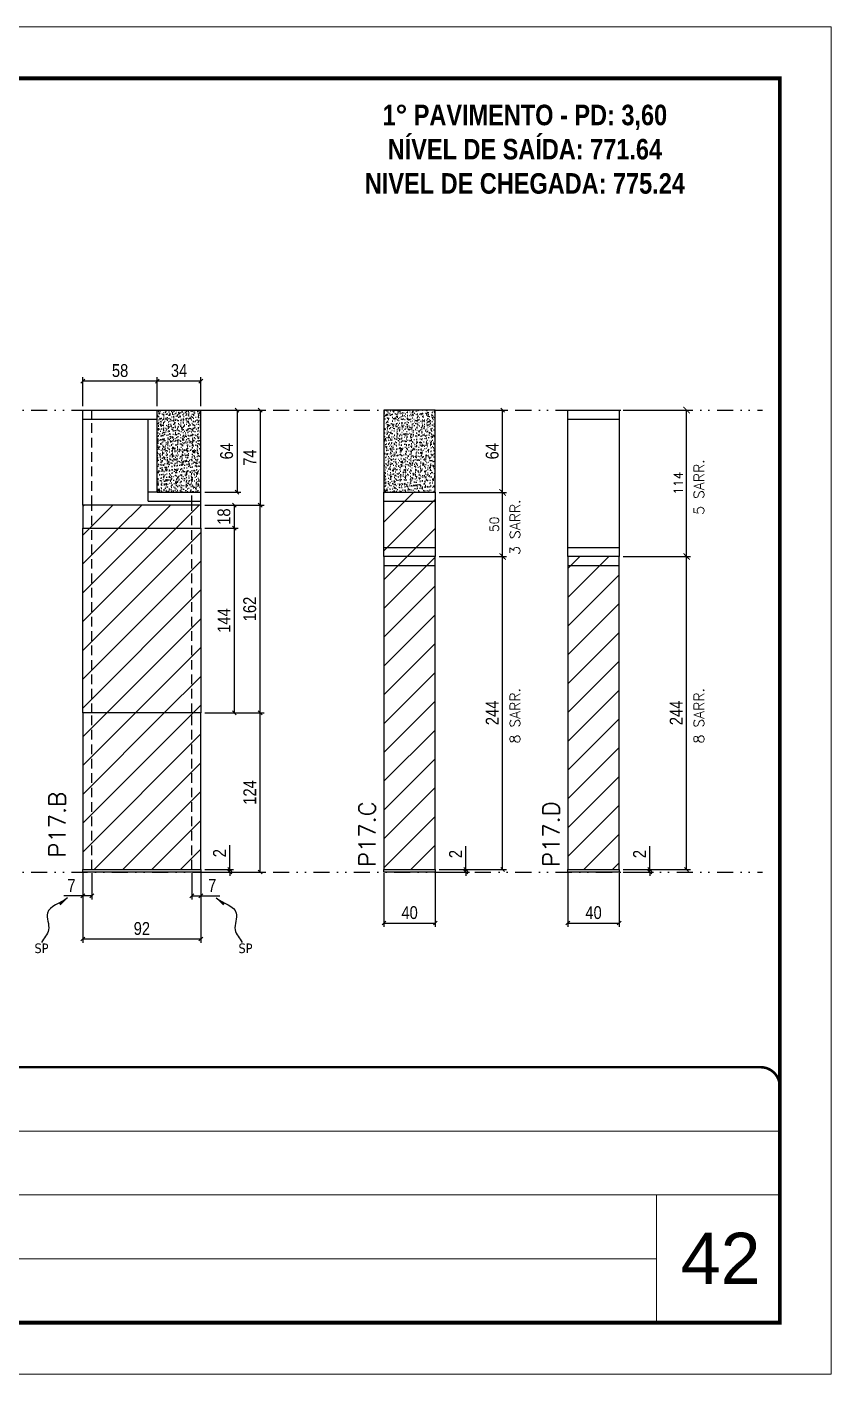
# Model space of a CAD drawing. Extents: x 2949 to 9203, y -16089 to 12527.
# Drawn here: x 5406 to 6033, y -9 to 1041 of the extents above; entities that cross this region are included whole.
import ezdxf

# ---------------------------------------------------------------- set-up
doc = ezdxf.new("R2010")
doc.units = 0
for name, pattern in [('CONTINUO', [0]), ('DASHED', [0.75, 0.5, -0.25]), ('DIVIDE2', [0.625, 0.25, -0.125, 0, -0.125, 0, -0.125]), ('HIDDEN', [0.375, 0.25, -0.125])]:
    doc.linetypes.add(name, pattern=pattern)
for name, color, linetype, lineweight in [('CARIMBO', 255, 'Continuous', 9), ('Folhas', 255, 'Continuous', 9), ('Hachura', 251, 'Continuous', 9), ('SARRAFO DE PRESSAO', 251, 'DASHED', 9), ('Texto Seção', 7, 'Continuous', 15)]:
    doc.layers.add(name, color=color, linetype=linetype, lineweight=lineweight)
for name, color, linetype in [('COTA', 241, 'Continuous'), ('NOMENCLATURA', 7, 'Continuous'), ('Nível', 160, 'Continuous'), ('Painéis', 200, 'Continuous'), ('SARR_2.2x7', 40, 'Continuous'), ('Sarrafo de Pressão', 42, 'HIDDEN'), ('texto', 7, 'Continuous')]:
    doc.layers.add(name, color=color, linetype=linetype)
doc.styles.add('ARIAL', font='arial.ttf')
doc.styles.add('COTA TECNICA', font='techl___.ttf', dxfattribs={"height": 10})
doc.styles.add('COTA TECNICA-50', font='techl___.ttf', dxfattribs={"height": 10})
doc.styles.add('REGUA-120', font='ROMANS.shx', dxfattribs={"height": 15})
doc.styles.add('ROMANC', font='techb___.ttf', dxfattribs={"height": 2.5})
doc.styles.add('ROMANS', font='romans.shx')
doc.styles.get("Standard").update_dxf_attribs({"font": 'arial.ttf'})
doc.dimstyles.new('COTA PAINEL-50', dxfattribs={"dimtxt": 10, "dimasz": 3, "dimexe": 3, "dimexo": 3, "dimgap": 3, "dimtad": 1, "dimdec": 1, "dimzin": 12, "dimdsep": 46, "dimtxsty": 'COTA TECNICA-50', "dimblk1": 'OBLIQUE', "dimblk2": 'OBLIQUE', "dimsah": 1, "dimcen": 0.9, "dimclrd": 4, "dimclre": 4, "dimclrt": 240, "dimadec": 1, "dimazin": 3, "dimtfac": 1, "dimtdec": 1, "dimtmove": 0, "dimatfit": 3, "dimfxl": 1, "dimtolj": 1, "dimtzin": 12, "dimarcsym": 0})
doc.dimstyles.new('Cota Paínel', dxfattribs={"dimtxt": 7, "dimasz": 5, "dimexe": 3, "dimexo": 3, "dimgap": 3, "dimtad": 1, "dimdec": 1, "dimzin": 12, "dimdsep": 46, "dimtxsty": 'ROMANS', "dimblk": 'ARCHTICK', "dimcen": 0, "dimclrd": 4, "dimclre": 4, "dimclrt": 1, "dimadec": 1, "dimazin": 3, "dimtfac": 1, "dimtdec": 1, "dimtmove": 0, "dimatfit": 3, "dimldrblk": 'OBLIQUE', "dimfxl": 1, "dimtolj": 1, "dimtzin": 12, "dimarcsym": 0})
doc.dimstyles.new('PAINEL', dxfattribs={"dimtxt": 10, "dimasz": 3, "dimexe": 3, "dimexo": 3, "dimgap": 3, "dimtad": 1, "dimdec": 1, "dimzin": 12, "dimdsep": 46, "dimtxsty": 'COTA TECNICA', "dimblk1": 'OBLIQUE', "dimblk2": 'OBLIQUE', "dimsah": 1, "dimcen": 0.9, "dimclrd": 4, "dimclre": 4, "dimclrt": 240, "dimadec": 1, "dimazin": 3, "dimtfac": 1, "dimtdec": 1, "dimtmove": 0, "dimatfit": 3, "dimfxl": 1, "dimtolj": 1, "dimtzin": 12, "dimarcsym": 0})
doc.dimstyles.get("Standard").update_dxf_attribs({"dimtxt": 0.18, "dimasz": 0.18, "dimexe": 0.18, "dimexo": 0.0625, "dimgap": 0.09, "dimtad": 0, "dimtih": 1, "dimtoh": 1, "dimdec": 4, "dimzin": 0, "dimdsep": 46, "dimtxsty": 'Standard', "dimcen": 0.09, "dimadec": 0, "dimazin": 0, "dimtfac": 1, "dimtdec": 4, "dimtofl": 0, "dimtmove": 0, "dimatfit": 3, "dimfxl": 1, "dimtolj": 1, "dimtzin": 0, "dimarcsym": 0})

# ---------------------------------------------------------------- blocks, each defined once
blk = doc.blocks.new('9999999999')
at = {"color": 30, "linetype": 'CONTINUO'}
for p, q in [((98564.6, 34379.6), (99584, 34379.6)), ((98564.6, 34329.8), (99488, 34329.8)), ((99584, 34329.8), (99488, 34329.8)), ((99488, 34329.8), (99488, 34230.2)), ((98564.6, 34280), (99488, 34280))]:
    blk.add_line(p, q, dxfattribs=at)
at = {"color": 30, "linetype": 'CONTINUO', "const_width": 2}
blk.add_lwpolyline([(99584, 34230.2), (99584, 34414.4, 0.414214), (99569, 34429.4), (98229, 34429.4, 0.414214), (98214, 34414.4), (98214, 34245.2, 0.414214), (98229, 34230.2), (99584, 34230.2)], format="xyb", dxfattribs=at)
at = {"layer": 'Folhas'}
blk.add_lwpolyline([(98139, 34190.2), (99624, 34190.2), (99624, 35240.2), (98139, 35240.2)], close=True, dxfattribs=at)
at = {"layer": 'Folhas', "color": 30, "const_width": 3}
blk.add_lwpolyline([(98214, 34230.2), (99584, 34230.2), (99584, 35200.2), (98214, 35200.2)], close=True, dxfattribs=at)
blk = doc.blocks.new('_Oblique')
at = {"color": 0, "linetype": 'ByBlock', "lineweight": -2}
blk.add_line((-0.5, -0.5), (0.5, 0.5), dxfattribs=at)
blk = doc.blocks.new('*D1563')
at = {"layer": 'COTA', "color": 4, "lineweight": -2, "transparency": 16777216}
for p, q in [((5727, 628.2), (5779.5, 628.2)), ((5776.5, 384.3), (5776.5, 628.2)), ((5727, 384.3), (5779.5, 384.3))]:
    blk.add_line(p, q, dxfattribs=at)
at = {"layer": 'Defpoints', "color": 0, "transparency": 16777216}
for p in [(5724, 628.2), (5776.5, 628.2), (5724, 384.3)]:
    blk.add_point(p, dxfattribs=at)
at = {"layer": 'COTA', "color": 4, "lineweight": -2, "transparency": 16777216, "xscale": 3, "yscale": 3, "zscale": 3}
for p, rotation in [((5776.5, 628.2), 90), ((5776.5, 384.3), 270)]:
    blk.add_blockref('_Oblique', p, dxfattribs=dict(at, rotation=rotation))
at = {"layer": 'COTA', "color": 240, "transparency": 16777216, "insert": (5768.4, 506.3), "char_height": 10, "attachment_point": 5, "rotation": 90, "style": 'COTA TECNICA'}
blk.add_mtext('\\A1;244', dxfattribs=at)
blk = doc.blocks.new('*D1564')
at = {"layer": 'COTA', "color": 4, "lineweight": -2, "transparency": 16777216}
for p, q in [((5727, 742.3), (5779.5, 742.3)), ((5776.5, 678.2), (5776.5, 742.3)), ((5727, 678.2), (5779.5, 678.2))]:
    blk.add_line(p, q, dxfattribs=at)
at = {"layer": 'Defpoints', "color": 0, "transparency": 16777216}
for p in [(5724, 742.3), (5776.5, 742.3), (5724, 678.2)]:
    blk.add_point(p, dxfattribs=at)
at = {"layer": 'COTA', "color": 4, "lineweight": -2, "transparency": 16777216, "xscale": 3, "yscale": 3, "zscale": 3}
for p, rotation in [((5776.5, 742.3), 90), ((5776.5, 678.2), 270)]:
    blk.add_blockref('_Oblique', p, dxfattribs=dict(at, rotation=rotation))
at = {"layer": 'COTA', "color": 240, "transparency": 16777216, "insert": (5768.4, 710.3), "char_height": 10, "attachment_point": 5, "rotation": 90, "style": 'COTA TECNICA'}
blk.add_mtext('\\A1;64', dxfattribs=at)
blk = doc.blocks.new('*D1565')
at = {"layer": 'COTA', "color": 4, "lineweight": -2, "transparency": 16777216}
for p, q in [((5684, 381.3), (5684, 339.5)), ((5724, 381.3), (5724, 339.5)), ((5684, 342.5), (5724, 342.5))]:
    blk.add_line(p, q, dxfattribs=at)
at = {"layer": 'Defpoints', "color": 0, "transparency": 16777216}
for p in [(5684, 384.3), (5724, 384.3), (5724, 342.5)]:
    blk.add_point(p, dxfattribs=at)
at = {"layer": 'COTA', "color": 4, "lineweight": -2, "transparency": 16777216, "xscale": 3, "yscale": 3, "zscale": 3, "rotation": 180}
blk.add_blockref('_Oblique', (5684, 342.5), dxfattribs=at)
at = {"layer": 'COTA', "color": 4, "lineweight": -2, "transparency": 16777216, "xscale": 3, "yscale": 3, "zscale": 3}
blk.add_blockref('_Oblique', (5724, 342.5), dxfattribs=at)
at = {"layer": 'COTA', "color": 240, "transparency": 16777216, "insert": (5704, 350.6), "char_height": 10, "attachment_point": 5, "style": 'COTA TECNICA'}
blk.add_mtext('\\A1;40', dxfattribs=at)
blk = doc.blocks.new('*D1566')
at = {"layer": 'COTA', "color": 4, "lineweight": -2, "transparency": 16777216}
for p, q in [((5747.8, 384.3), (5747.8, 402.4)), ((5727, 384.3), (5750.8, 384.3)), ((5727, 382.3), (5750.8, 382.3)), ((5747.8, 382.3), (5747.8, 384.3)), ((5747.8, 382.3), (5747.8, 379.3))]:
    blk.add_line(p, q, dxfattribs=at)
at = {"layer": 'Defpoints', "color": 0, "transparency": 16777216}
for p in [(5724, 384.3), (5724, 382.3), (5747.8, 384.3)]:
    blk.add_point(p, dxfattribs=at)
at = {"layer": 'COTA', "color": 4, "lineweight": -2, "transparency": 16777216, "xscale": 3, "yscale": 3, "zscale": 3}
for p, rotation in [((5747.8, 384.3), 270), ((5747.8, 382.3), 90)]:
    blk.add_blockref('_Oblique', p, dxfattribs=dict(at, rotation=rotation))
at = {"layer": 'COTA', "color": 240, "transparency": 16777216, "insert": (5739.8, 396.3), "char_height": 10, "attachment_point": 5, "rotation": 90, "style": 'COTA TECNICA-50'}
blk.add_mtext('\\A1;2', dxfattribs=at)
blk = doc.blocks.new('*D1518')
at = {"layer": 'COTA', "color": 4, "lineweight": -2, "transparency": 16777216}
for p, q in [((5449.3, 381.3), (5449.3, 327.1)), ((5541.3, 381.3), (5541.3, 327.1)), ((5449.3, 330.1), (5541.3, 330.1))]:
    blk.add_line(p, q, dxfattribs=at)
at = {"layer": 'Defpoints', "color": 0, "transparency": 16777216}
for p in [(5449.3, 384.3), (5541.3, 384.3), (5541.3, 330.1)]:
    blk.add_point(p, dxfattribs=at)
at = {"layer": 'COTA', "color": 4, "lineweight": -2, "transparency": 16777216, "xscale": 3, "yscale": 3, "zscale": 3, "rotation": 180}
blk.add_blockref('_Oblique', (5449.3, 330.1), dxfattribs=at)
at = {"layer": 'COTA', "color": 4, "lineweight": -2, "transparency": 16777216, "xscale": 3, "yscale": 3, "zscale": 3}
blk.add_blockref('_Oblique', (5541.3, 330.1), dxfattribs=at)
at = {"layer": 'COTA', "color": 240, "transparency": 16777216, "insert": (5495.3, 338.2), "char_height": 10, "attachment_point": 5, "style": 'COTA TECNICA'}
blk.add_mtext('\\A1;92', dxfattribs=at)
blk = doc.blocks.new('*D1519')
at = {"layer": 'COTA', "color": 4, "lineweight": -2, "transparency": 16777216}
for p, q in [((5544.3, 506.3), (5590.5, 506.3)), ((5587.5, 382.3), (5587.5, 506.3)), ((5544.3, 382.3), (5590.5, 382.3))]:
    blk.add_line(p, q, dxfattribs=at)
at = {"layer": 'Defpoints', "color": 0, "transparency": 16777216}
for p in [(5541.3, 506.3), (5587.5, 506.3), (5541.3, 382.3)]:
    blk.add_point(p, dxfattribs=at)
at = {"layer": 'COTA', "color": 4, "lineweight": -2, "transparency": 16777216, "xscale": 3, "yscale": 3, "zscale": 3}
for p, rotation in [((5587.5, 506.3), 90), ((5587.5, 382.3), 270)]:
    blk.add_blockref('_Oblique', p, dxfattribs=dict(at, rotation=rotation))
at = {"layer": 'COTA', "color": 240, "transparency": 16777216, "insert": (5579.4, 444.3), "char_height": 10, "attachment_point": 5, "rotation": 90, "style": 'COTA TECNICA-50'}
blk.add_mtext('\\A1;124', dxfattribs=at)
blk = doc.blocks.new('*D1520')
at = {"layer": 'COTA', "color": 4, "lineweight": -2, "transparency": 16777216}
for p, q in [((5563.8, 384.3), (5563.8, 403.1)), ((5544.3, 384.3), (5566.8, 384.3)), ((5544.3, 382.3), (5566.8, 382.3)), ((5563.8, 382.3), (5563.8, 384.3)), ((5563.8, 382.3), (5563.8, 379.3))]:
    blk.add_line(p, q, dxfattribs=at)
at = {"layer": 'Defpoints', "color": 0, "transparency": 16777216}
for p in [(5541.3, 384.3), (5541.3, 382.3), (5563.8, 382.3)]:
    blk.add_point(p, dxfattribs=at)
at = {"layer": 'COTA', "color": 4, "lineweight": -2, "transparency": 16777216, "xscale": 3, "yscale": 3, "zscale": 3}
for p, rotation in [((5563.8, 384.3), 270), ((5563.8, 382.3), 90)]:
    blk.add_blockref('_Oblique', p, dxfattribs=dict(at, rotation=rotation))
at = {"layer": 'COTA', "color": 240, "transparency": 16777216, "insert": (5555.8, 397), "char_height": 10, "attachment_point": 5, "rotation": 90, "style": 'COTA TECNICA-50'}
blk.add_mtext('\\A1;2', dxfattribs=at)
blk = doc.blocks.new('*D1521')
at = {"layer": 'COTA', "color": 4, "linetype": 'ByBlock', "lineweight": -2, "transparency": 16777216}
for p, q in [((5544.3, 650.3), (5570.4, 650.3)), ((5567.4, 506.3), (5567.4, 650.3)), ((5544.3, 506.3), (5570.4, 506.3))]:
    blk.add_line(p, q, dxfattribs=at)
at = {"layer": 'Defpoints', "color": 0, "linetype": 'ByBlock', "transparency": 16777216}
for p in [(5541.3, 650.3), (5567.4, 650.3), (5541.3, 506.3)]:
    blk.add_point(p, dxfattribs=at)
at = {"layer": 'COTA', "color": 4, "linetype": 'ByBlock', "lineweight": -2, "transparency": 16777216, "xscale": 3, "yscale": 3, "zscale": 3}
for p, rotation in [((5567.4, 650.3), 90), ((5567.4, 506.3), 270)]:
    blk.add_blockref('_Oblique', p, dxfattribs=dict(at, rotation=rotation))
at = {"layer": 'COTA', "color": 240, "linetype": 'ByBlock', "transparency": 16777216, "insert": (5559.3, 578.3), "char_height": 10, "attachment_point": 5, "rotation": 90, "style": 'COTA TECNICA'}
blk.add_mtext('\\A1;144', dxfattribs=at)
blk = doc.blocks.new('*D1522')
at = {"layer": 'COTA', "color": 4, "linetype": 'ByBlock', "lineweight": -2, "transparency": 16777216}
for p, q in [((5544.3, 668.3), (5570.4, 668.3)), ((5567.4, 650.3), (5567.4, 668.3)), ((5544.3, 650.3), (5570.4, 650.3))]:
    blk.add_line(p, q, dxfattribs=at)
at = {"layer": 'Defpoints', "color": 0, "linetype": 'ByBlock', "transparency": 16777216}
for p in [(5541.3, 668.3), (5567.4, 668.3), (5541.3, 650.3)]:
    blk.add_point(p, dxfattribs=at)
at = {"layer": 'COTA', "color": 4, "linetype": 'ByBlock', "lineweight": -2, "transparency": 16777216, "xscale": 3, "yscale": 3, "zscale": 3}
for p, rotation in [((5567.4, 668.3), 90), ((5567.4, 650.3), 270)]:
    blk.add_blockref('_Oblique', p, dxfattribs=dict(at, rotation=rotation))
at = {"layer": 'COTA', "color": 240, "linetype": 'ByBlock', "transparency": 16777216, "insert": (5559.3, 659.3), "char_height": 10, "attachment_point": 5, "rotation": 90, "style": 'COTA TECNICA'}
blk.add_mtext('\\A1;18', dxfattribs=at)
blk = doc.blocks.new('*D1523')
at = {"layer": 'COTA', "color": 4, "lineweight": -2, "transparency": 16777216}
for p, q in [((5449.3, 379.3), (5449.3, 360.8)), ((5456.3, 381.3), (5456.3, 360.8)), ((5449.3, 363.8), (5434.5, 363.8)), ((5456.3, 363.8), (5449.3, 363.8))]:
    blk.add_line(p, q, dxfattribs=at)
at = {"layer": 'Defpoints', "color": 0, "transparency": 16777216}
for p in [(5449.3, 382.3), (5456.3, 384.3), (5449.3, 363.8)]:
    blk.add_point(p, dxfattribs=at)
at = {"layer": 'COTA', "color": 4, "lineweight": -2, "transparency": 16777216, "xscale": 3, "yscale": 3, "zscale": 3, "rotation": 180}
blk.add_blockref('_Oblique', (5449.3, 363.8), dxfattribs=at)
at = {"layer": 'COTA', "color": 4, "lineweight": -2, "transparency": 16777216, "xscale": 3, "yscale": 3, "zscale": 3}
blk.add_blockref('_Oblique', (5456.3, 363.8), dxfattribs=at)
at = {"layer": 'COTA', "color": 240, "transparency": 16777216, "insert": (5440.4, 371.8), "char_height": 10, "attachment_point": 5, "style": 'COTA TECNICA-50'}
blk.add_mtext('\\A1;7', dxfattribs=at)
blk = doc.blocks.new('*D1524')
at = {"layer": 'COTA', "color": 4, "lineweight": -2, "transparency": 16777216}
for p, q in [((5534.3, 381.3), (5534.3, 360.8)), ((5541.3, 379.3), (5541.3, 360.8)), ((5534.3, 363.8), (5541.3, 363.8)), ((5541.3, 363.8), (5556, 363.8))]:
    blk.add_line(p, q, dxfattribs=at)
at = {"layer": 'Defpoints', "color": 0, "transparency": 16777216}
for p in [(5534.3, 384.3), (5541.3, 382.3), (5541.3, 363.8)]:
    blk.add_point(p, dxfattribs=at)
at = {"layer": 'COTA', "color": 4, "lineweight": -2, "transparency": 16777216, "xscale": 3, "yscale": 3, "zscale": 3, "rotation": 180}
blk.add_blockref('_Oblique', (5534.3, 363.8), dxfattribs=at)
at = {"layer": 'COTA', "color": 4, "lineweight": -2, "transparency": 16777216, "xscale": 3, "yscale": 3, "zscale": 3}
blk.add_blockref('_Oblique', (5541.3, 363.8), dxfattribs=at)
at = {"layer": 'COTA', "color": 240, "transparency": 16777216, "insert": (5550.1, 371.8), "char_height": 10, "attachment_point": 5, "style": 'COTA TECNICA-50'}
blk.add_mtext('\\A1;7', dxfattribs=at)
blk = doc.blocks.new('*D1599')
at = {"layer": 'COTA', "color": 4, "linetype": 'ByBlock', "lineweight": -2, "transparency": 16777216}
for p, q in [((5544.3, 668.3), (5590.5, 668.3)), ((5587.5, 506.3), (5587.5, 668.3)), ((5544.3, 506.3), (5590.5, 506.3))]:
    blk.add_line(p, q, dxfattribs=at)
at = {"layer": 'Defpoints', "color": 0, "linetype": 'ByBlock', "transparency": 16777216}
for p in [(5541.3, 668.3), (5587.5, 668.3), (5541.3, 506.3)]:
    blk.add_point(p, dxfattribs=at)
at = {"layer": 'COTA', "color": 4, "linetype": 'ByBlock', "lineweight": -2, "transparency": 16777216, "xscale": 3, "yscale": 3, "zscale": 3}
for p, rotation in [((5587.5, 668.3), 90), ((5587.5, 506.3), 270)]:
    blk.add_blockref('_Oblique', p, dxfattribs=dict(at, rotation=rotation))
at = {"layer": 'COTA', "color": 240, "linetype": 'ByBlock', "transparency": 16777216, "insert": (5579.4, 587.3), "char_height": 10, "attachment_point": 5, "rotation": 90, "style": 'COTA TECNICA'}
blk.add_mtext('\\A1;162', dxfattribs=at)
blk = doc.blocks.new('_ArchTick')
at = {"color": 0, "linetype": 'ByBlock', "const_width": 0.15}
blk.add_lwpolyline([(-0.5, -0.5), (0.5, 0.5)], dxfattribs=at)
blk = doc.blocks.new('*D1603')
at = {"layer": 'COTA', "color": 4, "lineweight": -2, "transparency": 16777216}
for p, q in [((5727, 678.2), (5779.5, 678.2)), ((5776.5, 628.2), (5776.5, 678.2)), ((5727, 628.2), (5779.5, 628.2))]:
    blk.add_line(p, q, dxfattribs=at)
at = {"layer": 'Defpoints', "color": 0, "transparency": 16777216}
for p in [(5724, 678.2), (5776.5, 678.2), (5724, 628.2)]:
    blk.add_point(p, dxfattribs=at)
at = {"layer": 'COTA', "color": 4, "lineweight": -2, "transparency": 16777216, "xscale": 5, "yscale": 5, "zscale": 5}
for p, rotation in [((5776.5, 678.2), 90), ((5776.5, 628.2), 270)]:
    blk.add_blockref('_ArchTick', p, dxfattribs=dict(at, rotation=rotation))
at = {"layer": 'COTA', "color": 1, "transparency": 16777216, "insert": (5770, 653.2), "char_height": 7, "attachment_point": 5, "rotation": 90, "style": 'ROMANS'}
blk.add_mtext('\\A1;50', dxfattribs=at)
blk = doc.blocks.new('*D1616')
at = {"layer": 'COTA', "color": 4, "linetype": 'ByBlock', "lineweight": -2, "transparency": 16777216}
for p, q in [((5544.4, 742.3), (5572.5, 742.3)), ((5569.5, 742.3), (5569.5, 678.3)), ((5544.3, 678.3), (5572.5, 678.3))]:
    blk.add_line(p, q, dxfattribs=at)
at = {"layer": 'Defpoints', "color": 0, "linetype": 'ByBlock', "transparency": 16777216}
for p in [(5541.4, 742.3), (5541.3, 678.3), (5569.5, 678.3)]:
    blk.add_point(p, dxfattribs=at)
at = {"layer": 'COTA', "color": 4, "linetype": 'ByBlock', "lineweight": -2, "transparency": 16777216, "xscale": 3, "yscale": 3, "zscale": 3}
for p, rotation in [((5569.5, 742.3), 90), ((5569.5, 678.3), 270)]:
    blk.add_blockref('_Oblique', p, dxfattribs=dict(at, rotation=rotation))
at = {"layer": 'COTA', "color": 240, "linetype": 'ByBlock', "transparency": 16777216, "insert": (5561.4, 710.3), "char_height": 10, "attachment_point": 5, "rotation": 90, "style": 'COTA TECNICA'}
blk.add_mtext('\\A1;64', dxfattribs=at)
blk = doc.blocks.new('*D1617')
at = {"layer": 'COTA', "color": 4, "linetype": 'ByBlock', "lineweight": -2, "transparency": 16777216}
for p, q in [((5507.3, 745.3), (5507.3, 767.9)), ((5541.3, 745.3), (5541.3, 767.9)), ((5541.3, 764.9), (5507.3, 764.9))]:
    blk.add_line(p, q, dxfattribs=at)
at = {"layer": 'Defpoints', "color": 0, "linetype": 'ByBlock', "transparency": 16777216}
for p in [(5507.3, 764.9), (5507.3, 742.3), (5541.3, 742.3)]:
    blk.add_point(p, dxfattribs=at)
at = {"layer": 'COTA', "color": 4, "linetype": 'ByBlock', "lineweight": -2, "transparency": 16777216, "xscale": 3, "yscale": 3, "zscale": 3, "rotation": 180}
blk.add_blockref('_Oblique', (5507.3, 764.9), dxfattribs=at)
at = {"layer": 'COTA', "color": 4, "linetype": 'ByBlock', "lineweight": -2, "transparency": 16777216, "xscale": 3, "yscale": 3, "zscale": 3}
blk.add_blockref('_Oblique', (5541.3, 764.9), dxfattribs=at)
at = {"layer": 'COTA', "color": 240, "linetype": 'ByBlock', "transparency": 16777216, "insert": (5524.3, 773.1), "char_height": 10, "attachment_point": 5, "style": 'COTA TECNICA'}
blk.add_mtext('\\A1;34', dxfattribs=at)
blk = doc.blocks.new('*D1618')
at = {"layer": 'COTA', "color": 4, "linetype": 'ByBlock', "lineweight": -2, "transparency": 16777216}
for p, q in [((5449.3, 745.3), (5449.3, 767.9)), ((5507.3, 745.3), (5507.3, 767.9)), ((5507.3, 764.9), (5449.3, 764.9))]:
    blk.add_line(p, q, dxfattribs=at)
at = {"layer": 'Defpoints', "color": 0, "linetype": 'ByBlock', "transparency": 16777216}
for p in [(5449.3, 764.9), (5449.3, 742.3), (5507.3, 742.3)]:
    blk.add_point(p, dxfattribs=at)
at = {"layer": 'COTA', "color": 4, "linetype": 'ByBlock', "lineweight": -2, "transparency": 16777216, "xscale": 3, "yscale": 3, "zscale": 3, "rotation": 180}
blk.add_blockref('_Oblique', (5449.3, 764.9), dxfattribs=at)
at = {"layer": 'COTA', "color": 4, "linetype": 'ByBlock', "lineweight": -2, "transparency": 16777216, "xscale": 3, "yscale": 3, "zscale": 3}
blk.add_blockref('_Oblique', (5507.3, 764.9), dxfattribs=at)
at = {"layer": 'COTA', "color": 240, "linetype": 'ByBlock', "transparency": 16777216, "insert": (5478.3, 773.1), "char_height": 10, "attachment_point": 5, "style": 'COTA TECNICA'}
blk.add_mtext('\\A1;58', dxfattribs=at)
blk = doc.blocks.new('*D1619')
at = {"layer": 'COTA', "color": 4, "linetype": 'ByBlock', "lineweight": -2, "transparency": 16777216}
for p, q in [((5544.3, 742.3), (5590.5, 742.3)), ((5587.5, 742.3), (5587.5, 668.3)), ((5544.3, 668.3), (5590.5, 668.3))]:
    blk.add_line(p, q, dxfattribs=at)
at = {"layer": 'Defpoints', "color": 0, "linetype": 'ByBlock', "transparency": 16777216}
for p in [(5541.3, 742.3), (5541.3, 668.3), (5587.5, 668.3)]:
    blk.add_point(p, dxfattribs=at)
at = {"layer": 'COTA', "color": 4, "linetype": 'ByBlock', "lineweight": -2, "transparency": 16777216, "xscale": 3, "yscale": 3, "zscale": 3}
for p, rotation in [((5587.5, 742.3), 90), ((5587.5, 668.3), 270)]:
    blk.add_blockref('_Oblique', p, dxfattribs=dict(at, rotation=rotation))
at = {"layer": 'COTA', "color": 240, "linetype": 'ByBlock', "transparency": 16777216, "insert": (5579.4, 705.3), "char_height": 10, "attachment_point": 5, "rotation": 90, "style": 'COTA TECNICA'}
blk.add_mtext('\\A1;74', dxfattribs=at)
blk = doc.blocks.new('*D1620')
at = {"layer": 'COTA', "color": 4, "lineweight": -2, "transparency": 16777216}
for p, q in [((5870.4, 628.2), (5922.9, 628.2)), ((5919.9, 384.3), (5919.9, 628.2)), ((5870.4, 384.3), (5922.9, 384.3))]:
    blk.add_line(p, q, dxfattribs=at)
at = {"layer": 'Defpoints', "color": 0, "transparency": 16777216}
for p in [(5867.4, 628.2), (5919.9, 628.2), (5867.4, 384.3)]:
    blk.add_point(p, dxfattribs=at)
at = {"layer": 'COTA', "color": 4, "lineweight": -2, "transparency": 16777216, "xscale": 3, "yscale": 3, "zscale": 3}
for p, rotation in [((5919.9, 628.2), 90), ((5919.9, 384.3), 270)]:
    blk.add_blockref('_Oblique', p, dxfattribs=dict(at, rotation=rotation))
at = {"layer": 'COTA', "color": 240, "transparency": 16777216, "insert": (5911.8, 506.3), "char_height": 10, "attachment_point": 5, "rotation": 90, "style": 'COTA TECNICA'}
blk.add_mtext('\\A1;244', dxfattribs=at)
blk = doc.blocks.new('*D1621')
at = {"layer": 'COTA', "color": 4, "lineweight": -2, "transparency": 16777216}
for p, q in [((5827.4, 381.3), (5827.4, 339.5)), ((5867.4, 381.3), (5867.4, 339.5)), ((5827.4, 342.5), (5867.4, 342.5))]:
    blk.add_line(p, q, dxfattribs=at)
at = {"layer": 'Defpoints', "color": 0, "transparency": 16777216}
for p in [(5827.4, 384.3), (5867.4, 384.3), (5867.4, 342.5)]:
    blk.add_point(p, dxfattribs=at)
at = {"layer": 'COTA', "color": 4, "lineweight": -2, "transparency": 16777216, "xscale": 3, "yscale": 3, "zscale": 3, "rotation": 180}
blk.add_blockref('_Oblique', (5827.4, 342.5), dxfattribs=at)
at = {"layer": 'COTA', "color": 4, "lineweight": -2, "transparency": 16777216, "xscale": 3, "yscale": 3, "zscale": 3}
blk.add_blockref('_Oblique', (5867.4, 342.5), dxfattribs=at)
at = {"layer": 'COTA', "color": 240, "transparency": 16777216, "insert": (5847.4, 350.6), "char_height": 10, "attachment_point": 5, "style": 'COTA TECNICA'}
blk.add_mtext('\\A1;40', dxfattribs=at)
blk = doc.blocks.new('*D1622')
at = {"layer": 'COTA', "color": 4, "lineweight": -2, "transparency": 16777216}
for p, q in [((5891.2, 384.3), (5891.2, 402.4)), ((5870.4, 384.3), (5894.2, 384.3)), ((5870.4, 382.3), (5894.2, 382.3)), ((5891.2, 382.3), (5891.2, 384.3)), ((5891.2, 382.3), (5891.2, 379.3))]:
    blk.add_line(p, q, dxfattribs=at)
at = {"layer": 'Defpoints', "color": 0, "transparency": 16777216}
for p in [(5867.4, 384.3), (5867.4, 382.3), (5891.2, 384.3)]:
    blk.add_point(p, dxfattribs=at)
at = {"layer": 'COTA', "color": 4, "lineweight": -2, "transparency": 16777216, "xscale": 3, "yscale": 3, "zscale": 3}
for p, rotation in [((5891.2, 384.3), 270), ((5891.2, 382.3), 90)]:
    blk.add_blockref('_Oblique', p, dxfattribs=dict(at, rotation=rotation))
at = {"layer": 'COTA', "color": 240, "transparency": 16777216, "insert": (5883.2, 396.3), "char_height": 10, "attachment_point": 5, "rotation": 90, "style": 'COTA TECNICA-50'}
blk.add_mtext('\\A1;2', dxfattribs=at)
blk = doc.blocks.new('*D1623')
at = {"layer": 'COTA', "color": 4, "lineweight": -2, "transparency": 16777216}
for p, q in [((5870.4, 742.3), (5922.9, 742.3)), ((5919.9, 628.2), (5919.9, 742.3)), ((5870.4, 628.2), (5922.9, 628.2))]:
    blk.add_line(p, q, dxfattribs=at)
at = {"layer": 'Defpoints', "color": 0, "transparency": 16777216}
for p in [(5867.4, 742.3), (5919.9, 742.3), (5867.4, 628.2)]:
    blk.add_point(p, dxfattribs=at)
at = {"layer": 'COTA', "color": 4, "lineweight": -2, "transparency": 16777216, "xscale": 5, "yscale": 5, "zscale": 5}
for p, rotation in [((5919.9, 742.3), 90), ((5919.9, 628.2), 270)]:
    blk.add_blockref('_ArchTick', p, dxfattribs=dict(at, rotation=rotation))
at = {"layer": 'COTA', "color": 1, "transparency": 16777216, "insert": (5913.4, 685.3), "char_height": 7, "attachment_point": 5, "rotation": 90, "style": 'ROMANS'}
blk.add_mtext('\\A1;114', dxfattribs=at)

msp = doc.modelspace()

# ---------------------------------------------------------------- hatches: boundary and pattern name
at = {"layer": 'COTA', "linetype": 'ByBlock'}
h = msp.add_hatch(dxfattribs=at)
h.set_pattern_fill('AR-CONC', color=256, scale=0.03)
h.set_pattern_definition([(50, (315.8715, 0), (5.46554, -0.4781726), [0.5715, -6.2865]), (355, (315.8715, 0), (-1.0573026, 5.7317054), [0.4572, -5.0292175]), (100.45144, (316.327, -0.04), (4.4082374, 5.2535326), [0.4857, -5.3427073]), (46.1842, (315.8715, 1.524), (8.132371, -1.26127), [0.85725, -9.42975]), (96.63556, (316.549, 1.419), (7.122124, 7.422784), [0.728551, -8.014068]), (351.18415, (315.8715, 1.524), (7.122124, 7.422784), [0.685799, -7.543792]), (21, (316.6335, 1.143), (4.5484317, -3.067956), [0.5715, -6.2865]), (326, (316.6335, 1.143), (1.854061, 5.525639), [0.4572, -5.0292]), (71.45144, (317.0126, 0.8873), (6.4024926, 2.457683), [0.4857, -5.342698]), (37.5, (315.8715, 0), (0.0926581, 2.5366512), [0, -4.96824, 0, -5.1054, 0, -5.04825]), (7.5, (315.8715, 0), (2.0045899, 3.0054172), [0, -2.91084, 0, -4.85394, 0, -1.92405]), (327.5, (314.1723, 0), (4.06771786, -0.1718623), [0, -1.905, 0, -5.9436, 0, -7.8867]), (317.5, (313.4103, 0), (4.4438754, 0.7627947), [0, -2.4765, 0, -3.94716, 0, -5.6007])])
h.paths.add_polyline_path([(5507.27, 742.27), (5541.27, 742.27), (5541.27, 678.27), (5507.27, 678.27)])
h = msp.add_hatch(dxfattribs=at)
h.set_pattern_fill('AR-CONC', color=256, scale=0.03)
h.set_pattern_definition([(50, (-125930.0476, -26134.996), (5.46554007, -0.47817257), [0.5715, -6.2865]), (355, (-125930.0476, -26134.996), (-1.05730264, 5.73170536), [0.4572, -5.02921753]), (100.4514447, (-125929.592, -26135.0357), (4.40823741, 5.25353256), [0.48570026, -5.34270734]), (46.1842, (-125930.0476, -26133.472), (8.13237123, -1.26126984), [0.85725, -9.42975]), (96.6355576, (-125929.37, -26133.577), (7.122124, 7.42278374), [0.7285507, -8.01406824]), (351.184151, (-125930.0476, -26133.472), (7.122124, 7.42278374), [0.685799, -7.54379196]), (21, (-125929.2856, -26133.853), (4.54843174, -3.06795595), [0.5715, -6.2865]), (326, (-125929.2856, -26133.853), (1.85406085, 5.52563898), [0.4572, -5.0292]), (71.451445, (-125928.9065, -26134.1085), (6.40249258, 2.45768307), [0.48570026, -5.34269813]), (37.5, (-125930.0476, -26134.9958), (0.092658098, 2.536651166), [0, -4.96824, 0, -5.1054, 0, -5.04825]), (7.5, (-125930.0476, -26134.9958), (2.004589875, 3.005417245), [0, -2.91084, 0, -4.85394, 0, -1.92405]), (327.5, (-125931.7468, -26134.9958), (4.067717855, -0.17186232), [0, -1.905, 0, -5.9436, 0, -7.8867]), (317.5, (-125932.509, -26134.996), (4.44387544, 0.76279473), [0, -2.4765, 0, -3.94716, 0, -5.6007])])
h.paths.add_polyline_path([(5683.98, 678.25), (5723.98, 678.25), (5723.98, 742.27), (5683.98, 742.27)])
at = {"layer": 'Hachura'}
h = msp.add_hatch(dxfattribs=at)
h.set_pattern_fill('ANSI31', color=256, scale=5)
h.paths.add_polyline_path([(5723.98, 678.25), (5683.98, 678.25), (5683.98, 628.25), (5723.98, 628.25)])
h = msp.add_hatch(dxfattribs=at)
h.set_pattern_fill('ANSI31', color=256, scale=5)
h.paths.add_polyline_path([(5541.27, 668.27), (5449.27, 668.27), (5449.27, 650.27), (5541.27, 650.27)])
h = msp.add_hatch(dxfattribs=at)
h.set_pattern_fill('ANSI31', color=256, scale=5)
h.paths.add_polyline_path([(5541.27, 650.27), (5449.27, 650.27), (5449.27, 506.27), (5541.27, 506.27)])
h = msp.add_hatch(dxfattribs=at)
h.set_pattern_fill('ANSI31', color=256, scale=5)
h.paths.add_polyline_path([(5723.98, 628.25), (5683.98, 628.25), (5683.98, 384.27), (5723.98, 384.27)])
h = msp.add_hatch(dxfattribs=at)
h.set_pattern_fill('ANSI31', color=256, scale=5)
h.paths.add_polyline_path([(5867.38, 628.25), (5827.38, 628.25), (5827.38, 384.27), (5867.38, 384.27)])
h = msp.add_hatch(dxfattribs=at)
h.set_pattern_fill('ANSI31', color=256, scale=5)
h.paths.add_polyline_path([(5541.27, 506.27), (5449.27, 506.27), (5449.27, 384.27), (5541.27, 384.27)])

# ---------------------------------------------------------------- linework, layer by layer
at = {"layer": 'COTA', "linetype": 'ByBlock'}
for p in [(5507.27, 742.27), (5541.27, 678.27)]:
    msp.add_line(p, (5541.27, 742.27), dxfattribs=at)
msp.add_lwpolyline([(5683.98, 678.25), (5723.98, 678.25), (5723.98, 742.27), (5683.98, 742.27)], close=True, dxfattribs=at)
at = {"layer": 'Nível', "color": 4, "linetype": 'DIVIDE2', "ltscale": 50}
for p, q in [((4968.69, 742.27), (5979.03, 742.27)), ((4968.69, 382.27), (5979.03, 382.27))]:
    msp.add_line(p, q, dxfattribs=at)
at = {"layer": 'Painéis'}
for p, q in [((5449.27, 668.27), (5449.27, 742.27)), ((5449.27, 742.27), (5507.27, 742.27)), ((5507.27, 678.27), (5507.27, 742.27)), ((5507.27, 678.27), (5541.27, 678.27)), ((5541.27, 668.27), (5541.27, 678.27)), ((5683.98, 384.27), (5723.98, 384.27)), ((5683.98, 382.27), (5683.98, 384.27)), ((5723.98, 382.27), (5683.98, 382.27)), ((5723.98, 384.27), (5723.98, 382.27)), ((5827.38, 384.27), (5867.38, 384.27)), ((5827.38, 382.27), (5827.38, 384.27)), ((5867.38, 382.27), (5827.38, 382.27)), ((5867.38, 384.27), (5867.38, 382.27))]:
    msp.add_line(p, q, dxfattribs=at)
for points in [[(5827.38, 742.27), (5867.38, 742.27), (5867.38, 628.25), (5827.38, 628.25)], [(5683.98, 678.25), (5723.98, 678.25), (5723.98, 628.25), (5683.98, 628.25)], [(5449.27, 650.27), (5541.27, 650.27), (5541.27, 668.27), (5449.27, 668.27)], [(5541.27, 506.27), (5449.27, 506.27), (5449.27, 650.27), (5541.27, 650.27)], [(5683.98, 384.27), (5723.98, 384.27), (5723.98, 628.25), (5683.98, 628.25)], [(5827.38, 384.27), (5867.38, 384.27), (5867.38, 628.25), (5827.38, 628.25)], [(5449.27, 384.27), (5541.27, 384.27), (5541.27, 506.27), (5449.27, 506.27)], [(5449.27, 384.27), (5541.27, 384.27), (5541.27, 382.27), (5449.27, 382.27)]]:
    msp.add_lwpolyline(points, close=True, dxfattribs=at)
at = {"layer": 'SARR_2.2x7'}
for p, q in [((5449.27, 735.27), (5507.27, 735.27)), ((5500.27, 678.27), (5500.27, 735.27)), ((5827.38, 735.27), (5867.38, 735.27)), ((5500.27, 671.27), (5500.27, 678.27)), ((5507.27, 678.27), (5500.27, 678.27)), ((5500.27, 671.27), (5541.27, 671.27)), ((5683.98, 671.25), (5723.98, 671.25)), ((5683.98, 635.25), (5723.98, 635.25)), ((5827.38, 635.25), (5867.38, 635.25)), ((5683.98, 621.25), (5723.98, 621.25)), ((5827.38, 621.25), (5867.38, 621.25))]:
    msp.add_line(p, q, dxfattribs=at)
at = {"layer": 'Sarrafo de Pressão', "ltscale": 30}
for p, q in [((5456.27, 668.27), (5456.27, 742.27)), ((5534.27, 668.27), (5534.27, 678.27)), ((5456.27, 506.27), (5456.27, 668.27)), ((5534.27, 506.27), (5534.27, 668.27)), ((5456.27, 384.27), (5456.27, 506.27)), ((5534.27, 384.27), (5534.27, 506.27))]:
    msp.add_line(p, q, dxfattribs=at)

# ---------------------------------------------------------------- block references
at = {"layer": 'SARRAFO DE PRESSAO', "color": 6, "linetype": 'ByBlock'}
msp.add_blockref('9999999999', (-93591.44, -34199.22), dxfattribs=at)

# ---------------------------------------------------------------- texts
at = {"layer": 'CARIMBO', "style": 'ARIAL'}
msp.add_text('42', height=40, dxfattribs=at).set_placement((5915.39, 61.13))
at = {"layer": 'NOMENCLATURA', "color": 2, "insert": (5793.86, 1007.04), "char_height": 16, "attachment_point": 2, "style": 'ROMANC'}
msp.add_mtext_dynamic_manual_height_columns('\\P1° PAVIMENTO - PD: 3,60\\PNÍVEL DE SAÍDA: 771.64\\PNIVEL DE CHEGADA: 775.24', width=300.2766, gutter_width=1, heights=[0], dxfattribs=at)
at = {"layer": 'texto', "color": 0, "char_height": 7.5, "attachment_point": 5}
for insert in [(5417.02, 322.78), (5576.04, 322.78)]:
    msp.add_mtext('{\\fTahoma|b0|i0|c0|p34;\\C4;SP}', dxfattribs=dict(at, insert=insert))
at = {"layer": 'Texto Seção', "linetype": 'Continuous', "style": 'ROMANS'}
for s, p in [('5 SARR.', (5933.55, 660.72)), ('3 SARR.', (5790.15, 629.47)), ('8 SARR.', (5790.15, 482.49)), ('8 SARR.', (5933.55, 482.49))]:
    msp.add_text(s, height=8, rotation=90, dxfattribs=at).set_placement(p)
at = {"layer": 'Texto Seção', "char_height": 13, "width": 285.3299, "attachment_point": 7, "rotation": 90, "style": 'REGUA-120'}
for s, insert in [('P17.B', (5435.79, 393.52)), ('P17.C', (5677.33, 386.19)), ('P17.D', (5820.73, 386.19))]:
    msp.add_mtext(s, dxfattribs=dict(at, insert=insert))

# ---------------------------------------------------------------- dimensions: what is measured, and where the dimension line sits
at = {"layer": 'COTA', "linetype": 'ByBlock'}
for base, p1, p2, angle, picture, middle in [((5449.27, 764.92), (5507.27, 742.27), (5449.27, 742.27), 180, '*D1618', (5478.27, 773.06)), ((5507.27, 764.92), (5541.27, 742.27), (5507.27, 742.27), 180, '*D1617', (5524.27, 773.14)), ((5569.53, 678.27), (5541.4, 742.27), (5541.27, 678.27), 90, '*D1616', (5561.43, 710.27)), ((5587.5, 668.27), (5541.27, 742.27), (5541.27, 668.27), 90, '*D1619', (5579.43, 705.27)), ((5587.5, 668.27), (5541.27, 506.27), (5541.27, 668.27), 90, '*D1599', (5579.4, 587.27)), ((5567.38, 650.27), (5541.27, 506.27), (5541.27, 650.27), 90, '*D1521', (5559.31, 578.27))]:
    dim = msp.add_linear_dim(base=base, p1=p1, p2=p2, angle=angle, dimstyle='PAINEL', dxfattribs=at)
    dim.commit()
    dim.dimension.update_dxf_attribs({"geometry": picture, "text_midpoint": middle})
at = {"layer": 'COTA'}
for base, p1, p2, picture, middle in [((5776.47, 742.27), (5723.98, 678.25), (5723.98, 742.27), '*D1564', (5768.37, 710.26)), ((5776.47, 628.25), (5723.98, 384.27), (5723.98, 628.25), '*D1563', (5768.4, 506.26)), ((5919.87, 628.25), (5867.38, 384.27), (5867.38, 628.25), '*D1620', (5911.8, 506.26))]:
    dim = msp.add_linear_dim(base=base, p1=p1, p2=p2, angle=90, dimstyle='PAINEL', override={"dimarcsym": 2}, dxfattribs=at)
    dim.commit()
    dim.dimension.update_dxf_attribs({"geometry": picture, "text_midpoint": middle})
for base, p1, p2, angle, dimstyle, picture, middle in [((5919.87, 742.27), (5867.38, 628.25), (5867.38, 742.27), 90, 'Cota Paínel', '*D1623', (5913.37, 685.26)), ((5776.47, 678.25), (5723.98, 628.25), (5723.98, 678.25), 90, 'Cota Paínel', '*D1603', (5769.97, 653.25)), ((5587.5, 506.27), (5541.27, 382.27), (5541.27, 506.27), 90, 'COTA PAINEL-50', '*D1519', (5579.43, 444.27)), ((5449.27, 363.76), (5456.27, 384.27), (5449.27, 382.27), 180, 'COTA PAINEL-50', '*D1523', (5440.4, 371.83))]:
    dim = msp.add_linear_dim(base=base, p1=p1, p2=p2, angle=angle, dimstyle=dimstyle, dxfattribs=at)
    dim.commit()
    dim.dimension.update_dxf_attribs({"geometry": picture, "text_midpoint": middle})
at = {"layer": 'COTA', "linetype": 'ByBlock'}
dim = msp.add_linear_dim(base=(5567.38, 668.27), p1=(5541.27, 650.27), p2=(5541.27, 668.27), angle=90, dimstyle='PAINEL', override={"dimtmove": 1}, dxfattribs=at)
dim.commit()
dim.dimension.update_dxf_attribs({"geometry": '*D1522', "text_midpoint": (5567.38, 659.27), "dimtype": 160})
at = {"layer": 'COTA'}
for base, p1, p2, picture, middle in [((5563.79, 382.27), (5541.27, 384.27), (5541.27, 382.27), '*D1520', (5563.79, 397.01)), ((5747.8, 384.27), (5723.98, 382.27), (5723.98, 384.27), '*D1566', (5747.8, 396.32)), ((5891.2, 384.27), (5867.38, 382.27), (5867.38, 384.27), '*D1622', (5891.2, 396.32))]:
    dim = msp.add_linear_dim(base=base, p1=p1, p2=p2, angle=90, dimstyle='COTA PAINEL-50', dxfattribs=at)
    dim.commit()
    dim.dimension.update_dxf_attribs({"geometry": picture, "text_midpoint": middle, "dimtype": 160})
for base, p1, p2, picture, middle in [((5541.27, 330.09), (5449.27, 384.27), (5541.27, 384.27), '*D1518', (5495.27, 338.18)), ((5723.98, 342.54), (5683.98, 384.27), (5723.98, 384.27), '*D1565', (5703.98, 350.64)), ((5867.38, 342.54), (5827.38, 384.27), (5867.38, 384.27), '*D1621', (5847.38, 350.64))]:
    dim = msp.add_linear_dim(base=base, p1=p1, p2=p2, dimstyle='PAINEL', override={"dimarcsym": 2}, dxfattribs=at)
    dim.commit()
    dim.dimension.update_dxf_attribs({"geometry": picture, "text_midpoint": middle})
dim = msp.add_linear_dim(base=(5541.27, 363.76), p1=(5534.27, 384.27), p2=(5541.27, 382.27), dimstyle='COTA PAINEL-50', dxfattribs=at)
dim.commit()
dim.dimension.update_dxf_attribs({"geometry": '*D1524', "text_midpoint": (5550.13, 371.83)})

# ---------------------------------------------------------------- leaders
at = {"layer": 'COTA', "path_type": 1}
for points in [[(5437.44, 362.09), (5421.65, 350.25), (5422.58, 337.24), (5417.02, 327.46)], [(5553.09, 362.09), (5568.88, 350.25), (5567.95, 337.24), (5573.51, 327.46)]]:
    msp.add_leader(points, dimstyle='Standard', override={"dimasz": 8}, dxfattribs=at)

doc.saveas('drawing.dxf')
